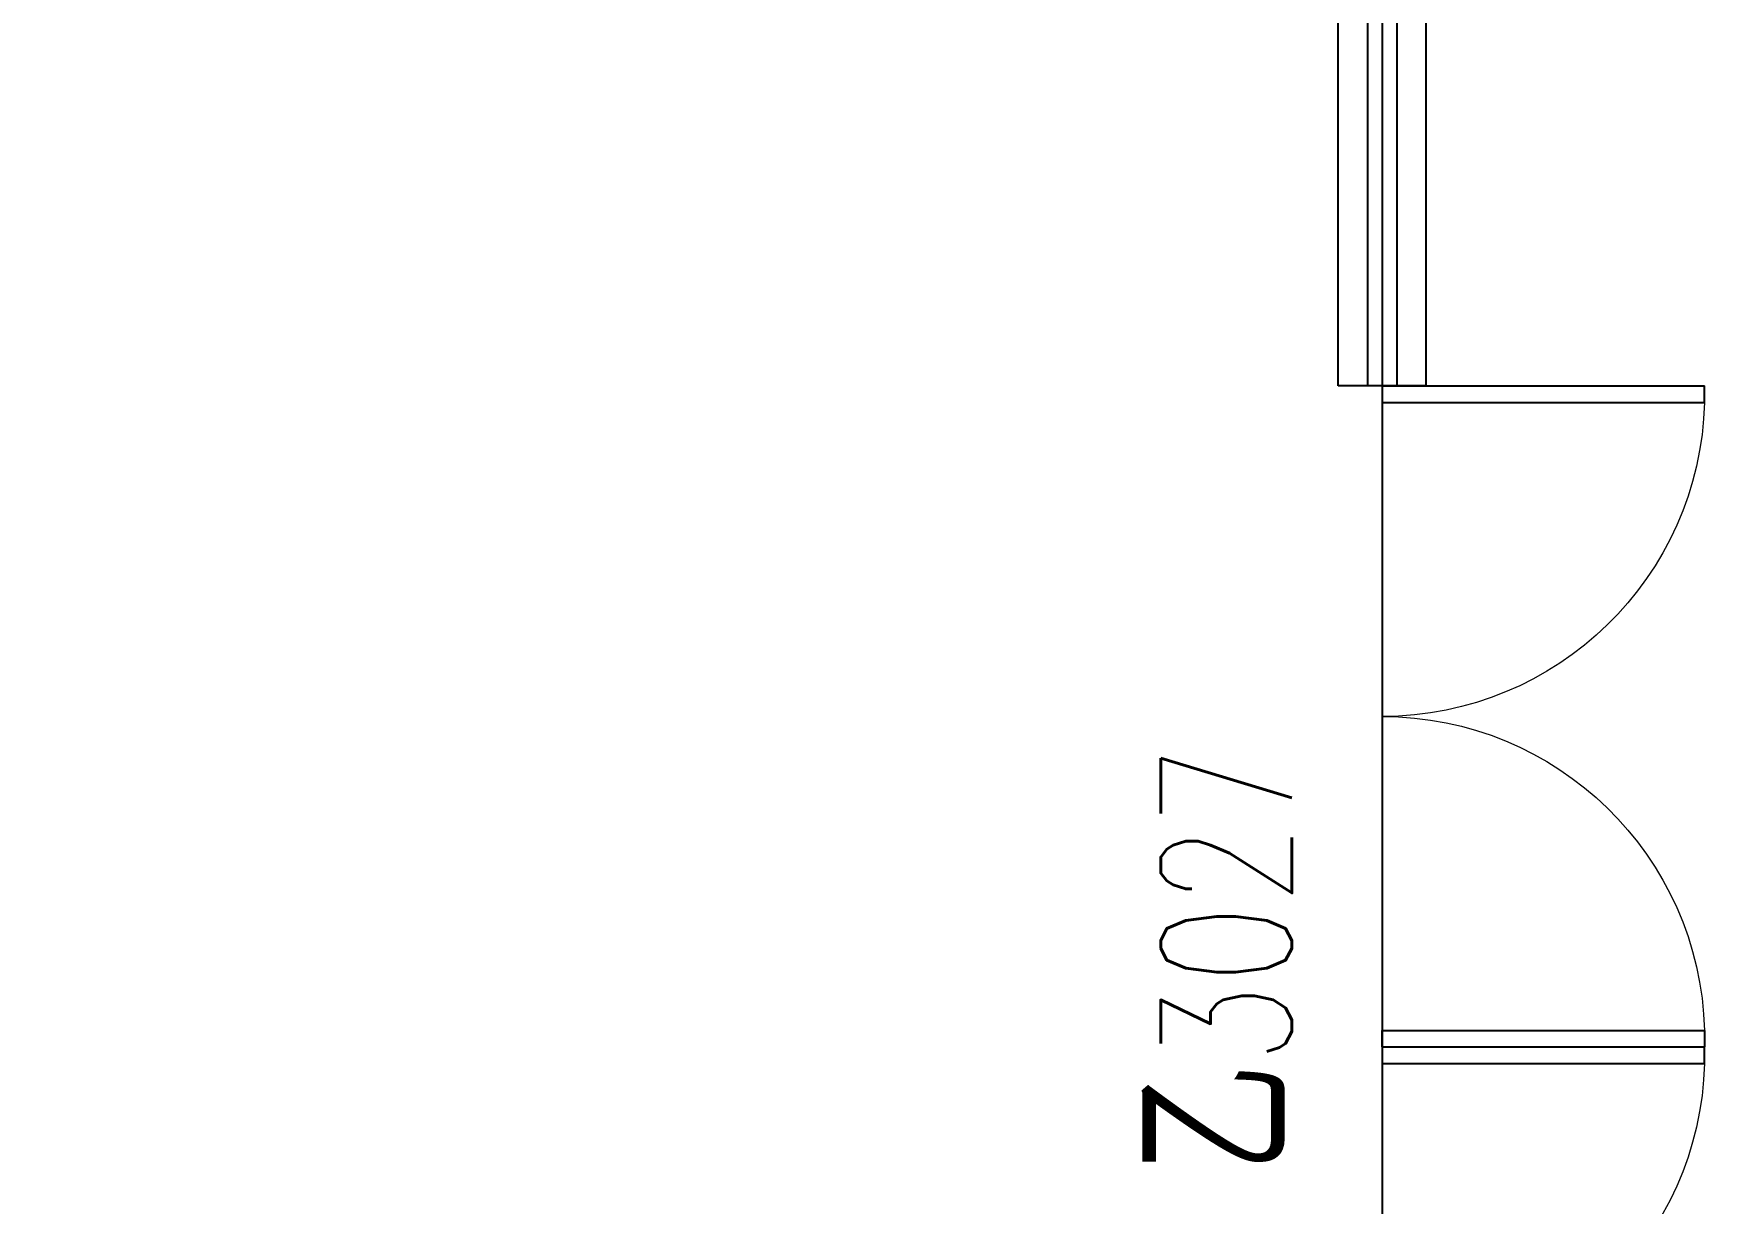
# Model space of a CAD drawing. Extents: x -6243262 to 3079315, y -2914302 to 172723.
# Drawn here: x -6224289 to -6220498, y -671504 to -668848 of the extents above; entities that cross this region are included whole.
import ezdxf

# ---------------------------------------------------------------- set-up
doc = ezdxf.new("R2010")
doc.units = 0
doc.header["$LTSCALE"] = 1000
doc.layers.add('WINDOW_TEXT', color=7, linetype='Continuous')
doc.styles.add('_TCH_WINDOW', font='SIMPLEX', dxfattribs={"height": 3.5, "bigfont": 'GBCBIG'})

# ---------------------------------------------------------------- blocks, each defined once
blk = doc.blocks.new('$DorLib2D$00000002')
at = {"color": 0}
for p, q in [((-0.5, 0), (-0.5, 0.4875)), ((-0.475, 0.4875), (-0.5, 0.4875)), ((-0.475, 0), (-0.475, 0.4875)), ((0.475, 0), (0.475, 0.4875)), ((0.475, 0.4875), (0.5, 0.4875)), ((0.5, 0), (0.5, 0.4875)), ((-0.5, 0), (-0.475, 0)), ((0.5, 0), (0.475, 0))]:
    blk.add_line(p, q, dxfattribs=at)
at = {"color": 0, "lineweight": 13}
for centre, start, end in [((-0.4875, 0), 0, 88.5307), ((0.4875, 0), 91.4693, 180)]:
    blk.add_arc(centre, 0.4875, start, end, dxfattribs=at)
blk = doc.blocks.new('$WINLIB2D$00000001')
at = {"color": 0}
for points in [[(-0.5, 0.5), (-0.5, -0.5)], [(-0.5, 0.5), (0.5, 0.5)], [(0.5, -0.5), (0.5, 0.5)], [(0.5, 0.16667), (-0.5, 0.16667)], [(0.5, -0.16667), (-0.5, -0.16667)], [(-0.5, -0.5), (0.5, -0.5)]]:
    blk.add_lwpolyline(points, dxfattribs=at)

msp = doc.modelspace()

# ---------------------------------------------------------------- linework, layer by layer
at = {"color": 8}
msp.add_lwpolyline([(-6234229.6, -679348.1), (-6234229.6, -673248.1), (-6232229.6, -673248.1), (-6232229.6, -665148.1), (-6221229.6, -665148.1), (-6221229.6, -679348.1)], close=True, dxfattribs=at)

# ---------------------------------------------------------------- block references
at = {"color": 8, "zscale": 200, "rotation": 90}
for name, p, xscale, yscale in [('$WINLIB2D$00000001', (-6221229.6, -667698.1), 3900.000000002212, -200), ('$DorLib2D$00000002', (-6221229.6, -670398.1), 1500, -1500), ('$DorLib2D$00000002', (-6221229.6, -671898.1), 1500, -1500)]:
    msp.add_blockref(name, p, dxfattribs=dict(at, xscale=xscale, yscale=yscale))

# ---------------------------------------------------------------- texts
at = {"layer": 'WINDOW_TEXT', "color": 8, "style": '_TCH_WINDOW', "width": 0.705882}
msp.add_text('3027', height=297.5, rotation=90, dxfattribs=at).set_placement((-6221434.5, -671185.5))
at = {"layer": 'WINDOW_TEXT', "color": 8, "style": '_TCH_WINDOW'}
msp.add_text('乙', height=337.6, rotation=90, dxfattribs=at).set_placement((-6221434.5, -671431.3))

doc.saveas('drawing.dxf')
